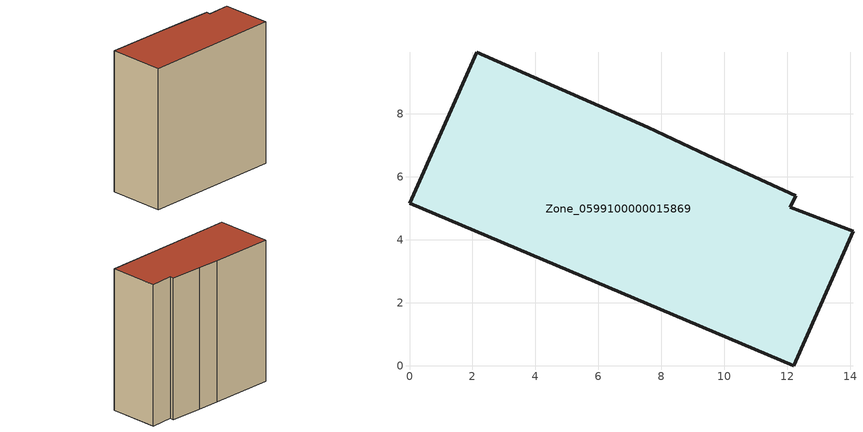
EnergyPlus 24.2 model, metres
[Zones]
Zone_0599100000015869
 floor ground (C_G): 9.45,6.68 12.26,5.4 12.09,5.03 14.08,4.27 12.2,0 0,5.16 2.14,9.96 7.56,7.58 z0
 wall outside (C_F): 12.26,5.4 9.45,6.68 7.56,7.58 2.14,9.96 0,5.16 12.2,0 14.08,4.27 12.09,5.03 12.26,5.4 z0:13.17
 roof outside (C_R): 7.56,7.58 2.14,9.96 0,5.16 12.2,0 14.08,4.27 12.09,5.03 12.26,5.4 9.45,6.68 z13.17
[BUILDING]
Pand.0599100000015869: North Axis=0; Terrain=City; Loads Convergence Tolerance Value=0.04; Temperature Convergence Tolerance Value=0.4; Solar Distribution=FullExterior; Maximum Number of Warmup Days=25; Minimum Number of Warmup Days=1
[Site:Location]
Rotterdam.The.Hague.AP_ZH_NLD Design_Conditions: Latitude=51.96; Longitude=4.45; Time Zone=1; Elevation=-4.5
[SITE:GROUNDTEMPERATURE:BUILDINGSURFACE]
18, 18, 18, 18, 18, 18, 18, 18, 18, 18, 18, 18
[MATERIAL] Thermal Absorptance=0.9; Solar Absorptance=0.7; Visible Absorptance=0.7
Name | Roughness | Thickness | Conductivity | Density | Specific Heat
G.TI.1946 | MediumSmooth | 0.15 | 1 | 540 | 1210
F.TI.1946 | Rough | 0.3 | 0.857143 | 1920 | 840
R.TI.1946 | MediumRough | 0.2 | 0.1 | 1500 | 1000
[CONSTRUCTION]
C_G: G.TI.1946
C_F: F.TI.1946
C_R: R.TI.1946
[ZONE]
Zone_0599100000015869: Type=1; Multiplier=1; Ceiling Height=Autocalculate; Volume=Autocalculate; Floor Area=autocalculate; Part of Total Floor Area=Yes
[ZONEINFILTRATION:DESIGNFLOWRATE]
Infil_Zone_0599100000015869: Zone or ZoneList or Space or SpaceList=Zone_0599100000015869; Schedule=AlwaysOn; Design Flow Rate Calculation Method=Flow/Area; Flow Rate per Floor Area=0.003; Constant Term Coefficient=1; Temperature Term Coefficient=0; Velocity Term Coefficient=0; Velocity Squared Term Coefficient=0
[HVACTEMPLATE:ZONE:IDEALLOADSAIRSYSTEM]
Zone_0599100000015869: Maximum Heating Supply Air Temperature=50; Minimum Cooling Supply Air Temperature=13; Maximum Heating Supply Air Humidity Ratio=0.0156; Minimum Cooling Supply Air Humidity Ratio=0.0077; Heating Limit=NoLimit; Cooling Limit=NoLimit; Dehumidification Control Type=ConstantSensibleHeatRatio; Cooling Sensible Heat Ratio=0.7; Dehumidification Setpoint=60; Humidification Control Type=None; Humidification Setpoint=30; Outdoor Air Method=None; Outdoor Air Flow Rate per Person=0.00944; Outdoor Air Flow Rate per Zone Floor Area=0; Outdoor Air Flow Rate per Zone=0; Demand Controlled Ventilation Type=None; Outdoor Air Economizer Type=NoEconomizer; Heat Recovery Type=None; Sensible Heat Recovery Effectiveness=0.7; Latent Heat Recovery Effectiveness=0.65
[ZONECONTROL:THERMOSTAT]
ThermostatControl_Zone_0599100000015869: Zone or ZoneList=Zone_0599100000015869; Control Type Schedule=DualSetpointControlType; Control 1=Thermostat_Zone_0599100000015869; Temperature Difference Between Cutout And Setpoint=0
[THERMOSTATSETPOINT:DUALSETPOINT]
Thermostat_Zone_0599100000015869: Heating Setpoint Temperature Schedule=HeatingSetpoint_Zone_0599100000015869; Cooling Setpoint Temperature Schedule=CoolingSetpoint_Zone_0599100000015869
[SCHEDULE:COMPACT]
HeatingSetpoint_Zone_0599100000015869: Through: 12/31, For: AllDays, Until: 24:00, 21
CoolingSetpoint_Zone_0599100000015869: Through: 12/31, For: AllDays, Until: 24:00, 24
DualSetpointControlType: Through: 12/31, For: AllDays, Until: 24:00, 4
AlwaysOn: Through: 12/31, For: AllDays, Until: 24:00, 1
